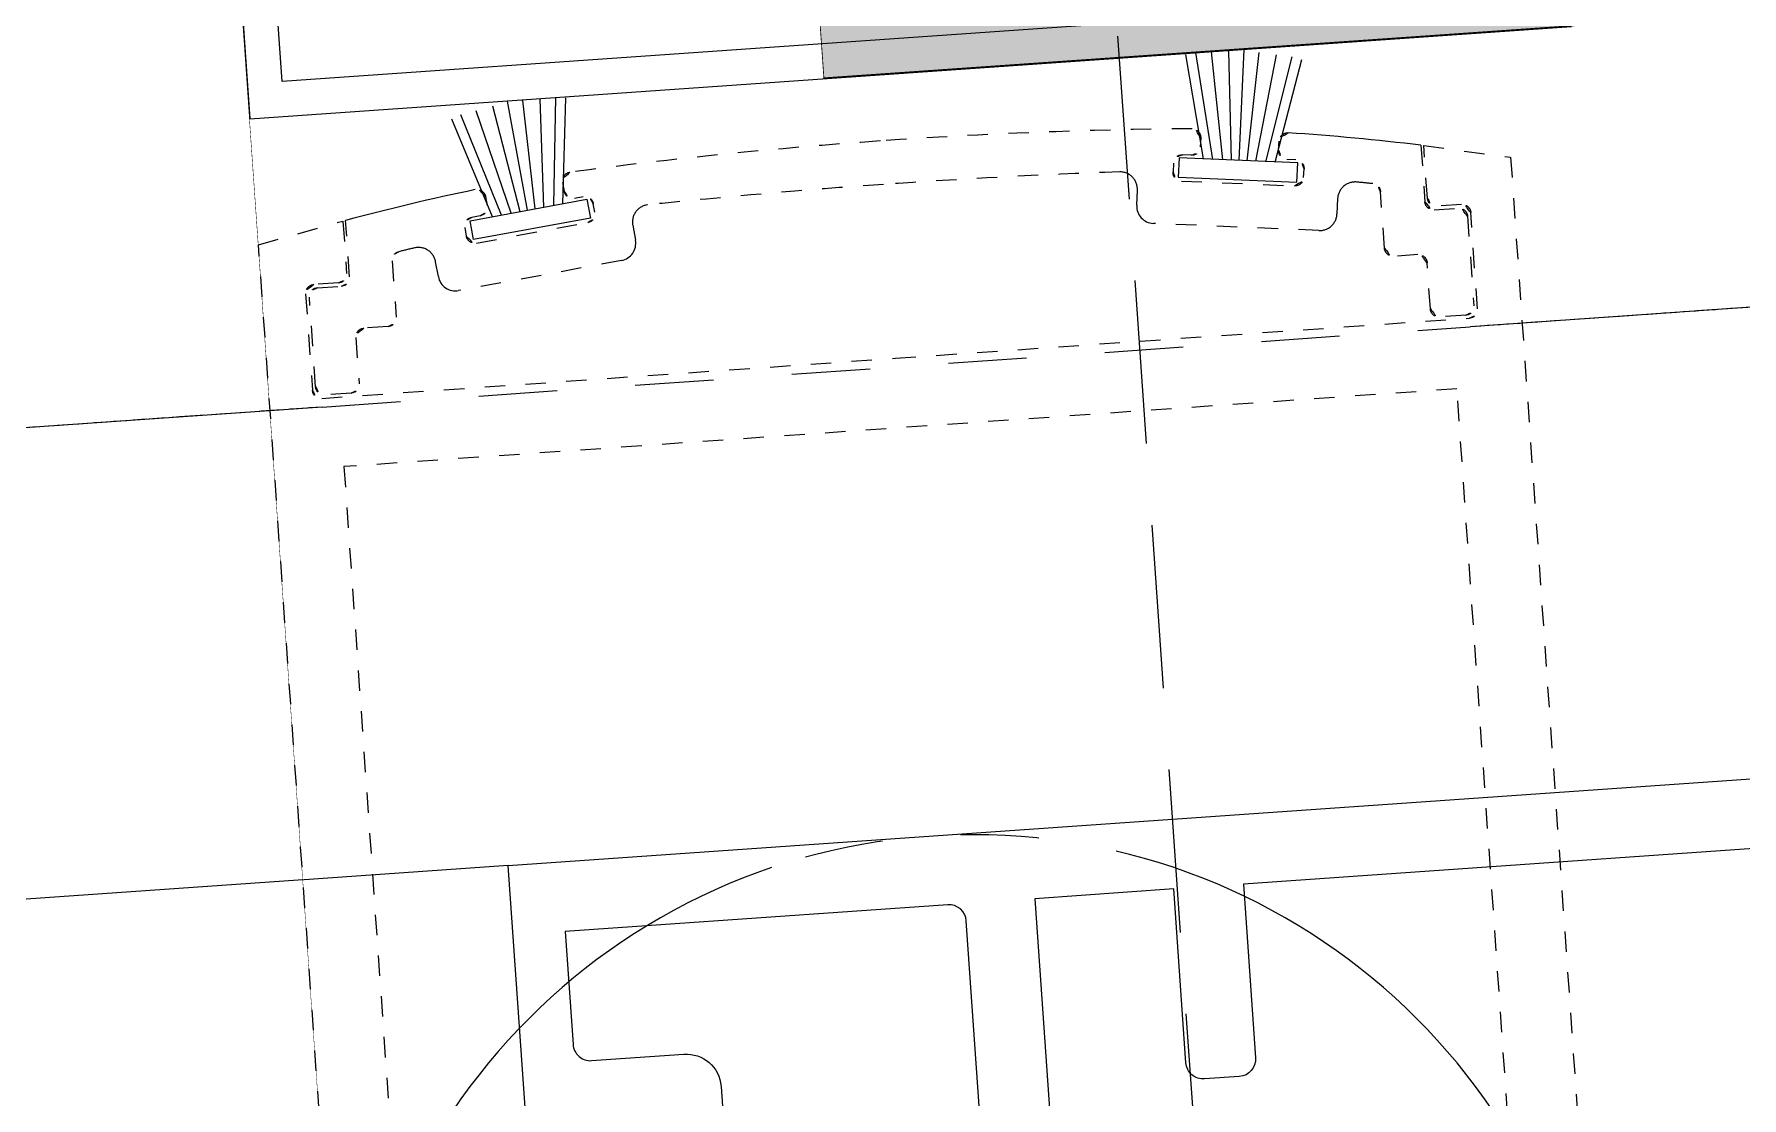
# Model space of a CAD drawing. Header units: millimetres. Extents: x 306 to 836129804, y -168137 to 818603917.
# Drawn here: x 834505891.8 to 834505989.7, y 818035457.3 to 818035518.4 of the extents above; entities that cross this region are included whole.
import ezdxf

# ---------------------------------------------------------------- set-up
doc = ezdxf.new("R2010")
doc.units = ezdxf.units.MM
doc.header["$LTSCALE"] = 3
for name, pattern in [('ACAD_ISO03W100', [30, 12, -18]), ('B0606', [0.7813, 0.39065, -0.39065]), ('B0703', [4.6875, 3.125, -1.5625]), ('FT_HIDDEN', [3, 1.5, -1.5]), ('HIDDEN', [0.375, 0.25, -0.125])]:
    doc.linetypes.add(name, pattern=pattern)
for name, color, linetype in [('_LTC', 251, 'Continuous'), ('EXTRUSION', 251, 'Continuous'), ('EXTRUSION-V', 251, 'Continuous'), ('EXTRUSION2', 251, 'Continuous'), ('HIDDEN', 8, 'HIDDEN')]:
    doc.layers.add(name, color=color, linetype=linetype)
for name, color, linetype, lineweight in [('Eva-New', 1, 'ACAD_ISO03W100', 18), ('Hatch (LTC&CB)', 252, 'Continuous', 35), ('UAJ-21EXWA', 251, 'Continuous', 35), ('UAJ-21EXWA-a', 251, 'Continuous', 9), ('UAJ-21EXWA-c', 251, 'Continuous', 9), ('UAJ-23FLOR-z', 251, 'B0703', 9)]:
    doc.layers.add(name, color=color, linetype=linetype, lineweight=lineweight)

# ---------------------------------------------------------------- blocks, each defined once
blk = doc.blocks.new('*U1558')
at = {"layer": 'UAJ-21EXWA'}
blk.add_lwpolyline([(8999.999999284744, 85.00000035762787), (9099.999999284744, 85.00000047683716), (9099.999999403954, 301.9999996423721), (8999.999999523163, 301.9999996423721)], close=True, dxfattribs=at)
at = {"layer": 'UAJ-21EXWA-a'}
blk.add_lwpolyline([(9799.999999403954, 304.9999980926514), (9057.499998807907, 305.0000003576279), (9057.499998807907, 335.0000004768372), (9799.999999403954, 334.9999980926514)], dxfattribs=at)
at = {"layer": 'UAJ-21EXWA-c'}
for p, q in [((9057.499998807907, 325.0000003576279), (9799.999999403954, 324.9999983310699)), ((9799.999999403954, 314.9999976158142), (9057.499998927116, 315.0000005960464))]:
    blk.add_line(p, q, dxfattribs=at)
blk = doc.blocks.new('A$C79175812')
at = {"linetype": 'Continuous'}
for p, q in [((6.181227191924335, 5.496747987440356), (-2.10698308365e-05, 6.042972099274264)), ((6.121425078903483, 6.024403185790106), (0.0751578574672749, 6.618975077597496)), ((6.245999617498455, 4.925237963175277), (0.0250339146714396, 5.141401852963098)), ((6.353297074309012, 3.978514544956851), (0.0192373388217675, 3.260640150147992)), ((6.303317607891585, 4.41950105752403), (0.0501028729595419, 4.139659011629192)), ((6.403276540724617, 3.537528032388763), (0.2460413607859664, 2.410824419735035)), ((6.460594531119567, 3.031791126738426), (0.4457948189465242, 1.42887954919206)), ((6.525366956693688, 2.460281102472436), (0.6231436180132733, 0.544569612149644)), ((6.585169069714537, 1.932625904122687), (0.8253231623257306, 1.2197424439e-06))]:
    blk.add_line(p, q, dxfattribs=at)
blk.add_lwpolyline([(6.725453782059049, 0.6419594106109799), (5.957950407278985, 7.413913192764085), (7.052097972946285, 7.537919052250799), (7.819601347726348, 0.7659652700976949)], close=True, dxfattribs=at)
blk = doc.blocks.new('A$C3A5232DE')
at = {"layer": 'HIDDEN'}
for p, q in [((307.999994143378, 146.0000018551945), (307.999994143378, 106.0001761927269)), ((307.999994143378, 40.00017619272693), (307.999994143378, 1.8551945686e-06))]:
    blk.add_line(p, q, dxfattribs=at)
at = {"layer": 'HIDDEN', "linetype": 'FT_HIDDEN'}
blk.add_line((307.999994143378, 40.00017619272693), (307.999994143378, 106.0001761927269), dxfattribs=at)
at = {"layer": 'HIDDEN', "linetype": 'ByBlock'}
for points in [[(-3.9592850953e-06, 146.0000037103891), (307.9999960407148, 146.0000037103891), (307.9999960407148, 106.0001761927269)], [(307.9999960407148, 40.00017619272693), (307.9999960407148, 3.7103891373e-06), (-3.9592850953e-06, 3.7103891373e-06), (-3.9592850953e-06, 40.00017619294522)]]:
    blk.add_lwpolyline(points, dxfattribs=at)
at = {"layer": 'HIDDEN', "linetype": 'FT_HIDDEN'}
blk.add_circle((244.9999960407149, 73.00017619272694), 36, dxfattribs=at)
blk = doc.blocks.new('EWS3 double door')
at = {"layer": 'EXTRUSION', "linetype": 'Continuous', "elevation": 1.50123469211394e-10}
for points in [[(-74696.03416848183, 21849.0398452282), (-74748.21846663952, 21849.0398453474, 0.4142135623730732), (-74749.21846675873, 21848.03984546661), (-74749.21846687794, 21826.03984558582), (-74742.71846675873, 21826.03984558582, 0.4142135623731616), (-74741.71846687794, 21827.0398453474), (-74741.71846663952, 21832.33984529972, -0.4142135623727953), (-74739.71846652031, 21834.33984529972), (-74735.21846652031, 21834.33984541893)], [(-74735.21846675873, 21823.0398453474), (-74753.21846675873, 21823.03984570503), (-74753.21846652031, 21919.78709304333), (-74748.29349291325, 21920.808193326), (-74748.29349303246, 21917.78709304333, -0.4142135623729063), (-74748.79349303246, 21917.28709292412), (-74750.21846663952, 21917.28709304333, 0.4142135623733157), (-74750.71846675873, 21916.78709304333), (-74750.71846675873, 21911.24264776707, 0.414213562372721), (-74750.21846675873, 21910.74264752865), (-74717.21846687794, 21910.74264776707)]]:
    blk.add_lwpolyline(points, format="xyb", dxfattribs=at)
blk.add_lwpolyline([(-74696.21846687794, 21864.0398453474, -0.4142135623728906), (-74695.21846652031, 21865.0398452282), (-74685.21846687794, 21865.0398453474), (-74685.21846652031, 21906.74264752865), (-74749.21846652031, 21906.74264764786), (-74749.21846687794, 21865.03984546661), (-74739.21846663952, 21865.03984558582, -0.4142135623730952), (-74738.21846663952, 21864.0398453474), (-74738.21846675873, 21862.03984546661, -0.4142135623730952), (-74739.21846663952, 21861.03984546661), (-74749.21846675873, 21861.0398453474), (-74749.21846663952, 21853.03984558582), (-74685.21846663952, 21853.03984558582), (-74685.21846687794, 21861.0398452282), (-74695.21846675873, 21861.0398453474, -0.4142135623730949), (-74696.21846675873, 21862.0398452282)], format="xyb", close=True, dxfattribs=at)
at = {"layer": 'EXTRUSION', "linetype": 'B0606', "elevation": 1.50123469211394e-10}
blk.add_lwpolyline([(-74693.01566457748, 21811.24264764786), (-74789.76291191578, 21811.24264764786), (-74790.78401243687, 21816.16762125492), (-74787.7629121542, 21816.16762125492, -0.4142135623729063), (-74787.26291203499, 21815.66762125492), (-74787.2629121542, 21814.24264752865, 0.4142135623733157), (-74786.7629121542, 21813.74264752865), (-74781.21846675873, 21813.74264764786, 0.414213562372721), (-74780.71846675873, 21814.24264764786), (-74780.71846675873, 21847.24264752865), (-74780.71846663952, 21880.24264740944, 0.4142135623727162), (-74781.21846675873, 21880.74264764786), (-74786.76291203499, 21880.74264776707, 0.4142135623732825), (-74787.26291179657, 21880.24264729023), (-74787.26291203499, 21878.81767380238, -0.4142135623730041), (-74787.76291203499, 21878.31767404079), (-74790.78401231766, 21878.31767368317), (-74789.7629121542, 21883.24264764786), (-74713.78566455841, 21883.24264764786)], format="xyb", dxfattribs=at)
for points in [[(-74790.48073077202, 21823.55004751682, 0.414213562372978), (-74789.92760396004, 21823.10953533649), (-74789.4307847023, 21823.16584265232, 0.4142135623731102), (-74788.99027276039, 21823.7189694643), (-74789.7222675085, 21830.17762112617, 0.41421356237308), (-74790.2753944397, 21830.61813318729), (-74790.77221393585, 21830.56182599068, 0.41421356237308), (-74791.21272563934, 21830.0086992979), (-74791.15641856194, 21829.51187992096, -0.4142135623729777), (-74791.59693074226, 21828.95875310898), (-74792.11912727356, 21828.89956986904, -0.4204478626705502), (-74792.67333769798, 21829.35064518452, -0.0152348003541619), (-74793.21846652031, 21847.24264764786, -0.0152348003541494), (-74792.67333734035, 21865.1346501112, -0.4204478626705502), (-74792.11912715435, 21865.58572566509), (-74791.59693062305, 21865.52654218674, -0.4142135623729777), (-74791.15641868114, 21864.97341513634), (-74791.21272563934, 21864.47659575939, 0.4142135623730798), (-74790.77221369743, 21863.92346906662), (-74790.2753945589, 21863.86716210842, 0.41421356237308), (-74789.72226786613, 21864.30767405033), (-74788.99027276039, 21870.76632583141, 0.4142135623731102), (-74789.43078446388, 21871.31945228577), (-74789.92760384083, 21871.37575984001, 0.4142135623729778), (-74790.48073065281, 21870.93524777889), (-74790.53703820705, 21870.43842840195, -0.4142135623729477), (-74791.09016478062, 21869.99791646004), (-74791.61235368252, 21870.05709898472, -0.4204486898631571), (-74792.05155777931, 21870.62076508999, -0.0146997571907855), (-74790.80781710148, 21878.16019034386), (-74787.5629118681, 21878.16019010544, 0.4142135623728827), (-74787.06291210651, 21878.66019022465), (-74787.06291210651, 21880.04264760017, -0.4142135623733244), (-74786.5629119873, 21880.54264736176), (-74781.40095043182, 21880.54264736176, -0.4142135623727695), (-74780.90095031261, 21880.04264760017), (-74780.90095043182, 21878.54264760017, -0.4142135623734323), (-74781.40095031261, 21878.04264771938), (-74784.0629119873, 21878.04264760017, 0.4142135623732283), (-74784.56291210651, 21877.54264760017), (-74784.56291210651, 21876.16019010544, -0.4142135623729832), (-74785.0629118681, 21875.66019034386), (-74788.31268322468, 21875.66019046307, 0.3642716121593307), (-74788.80517935753, 21875.24649000168, 0.0018053928703816), (-74788.96080565453, 21874.33910250664, 0.42993987732166), (-74788.08720755577, 21873.17998147011), (-74787.21827793121, 21873.08150064945, -0.4142135623730059), (-74786.33725392818, 21871.97524750233), (-74787.40709269047, 21862.53567934036, -0.4142135623731062), (-74788.51334631443, 21861.65465533733), (-74789.3822953701, 21861.75313806534, 0.4299390236782818), (-74790.49314248562, 21860.81892836094, 0.0082991452139538), (-74790.71846652031, 21847.24264764786, 0.0082991452139525), (-74790.49314248562, 21833.66636693478, 0.4299390236782817), (-74789.38229513168, 21832.73215723038), (-74788.51334619522, 21832.83063995838, -0.4142135623731062), (-74787.40709292889, 21831.94961595535), (-74786.33725392818, 21822.5100479126, -0.4142135623730059), (-74787.2182776928, 21821.40379452705), (-74788.08720755577, 21821.30531382561, 0.4299398773216596), (-74788.96080565453, 21820.14619278908, 0.0018053928703816), (-74788.80517911911, 21819.23880493641, 0.3642716121590731), (-74788.31268334389, 21818.82510483265), (-74785.06291210651, 21818.82510495186, -0.4142135623729831), (-74784.5629118681, 21818.32510495186), (-74784.5629118681, 21816.94264757633, 0.41421356237317), (-74784.0629118681, 21816.44264757633), (-74781.40095043182, 21816.44264769554, -0.4142135623734406), (-74780.9009501934, 21815.94264757633), (-74780.90095055103, 21814.44264733791, -0.4142135623727696), (-74781.40095043182, 21813.94264757633), (-74786.5629118681, 21813.94264757633, -0.4142135623733125), (-74787.0629119873, 21814.44264745712), (-74787.0629119873, 21815.82510495186, 0.4142135623728828), (-74787.56291210651, 21816.32510495186), (-74790.80781698227, 21816.32510495186, -0.0146997571907855), (-74792.05155777931, 21823.86453008652, -0.4204486898631573), (-74791.61235368252, 21824.428196311), (-74791.09016489983, 21824.48737859726, -0.4142135623729479), (-74790.53703808784, 21824.04686653614)], [(-74734.01566433907, 21868.24264752865, -0.4142135623728906), (-74735.01566445827, 21869.24264764786), (-74735.01566433907, 21879.24264752865), (-74776.71846652031, 21879.24264764786), (-74776.71846652031, 21815.24264764786), (-74735.01566433907, 21815.24264752865), (-74735.01566457748, 21825.24264776707, -0.4142135623730952), (-74734.01566445827, 21826.24264740944), (-74732.01566457748, 21826.24264764786, -0.4142135623730952), (-74731.01566433907, 21825.24264764786), (-74731.01566445827, 21815.24264729023), (-74723.01566457748, 21815.24264740944), (-74723.01566457748, 21879.24264740944), (-74731.01566445827, 21879.24264752865), (-74731.01566433907, 21869.24264764786, -0.4142135623730949), (-74732.01566421986, 21868.24264776707)]]:
    blk.add_lwpolyline(points, format="xyb", close=True, dxfattribs=at)
at = {"layer": 'EXTRUSION-V'}
blk.add_line((-74753.21846675873, 21823.03984570503), (-74753.21846723557, 21448.95369505882), dxfattribs=at)
at = {"layer": 'EXTRUSION2', "elevation": 1.50123469211394e-10}
blk.add_lwpolyline([(-74839.51566696167, 21811.24264740944), (-74797.01566696167, 21811.24264740944), (-74797.01566672325, 21887.24264740944, 0.4142135623730951)], format="xyb", dxfattribs=at)
blk.add_lwpolyline([(-74838.01566660404, 21862.74264764786), (-74799.01566660404, 21862.74264752865), (-74799.01566672325, 21813.24264764786), (-74838.01566672325, 21813.24264764786), (-74838.01566672325, 21827.38964736462), (-74835.81566679478, 21827.38964760303, 0.4142135623653555), (-74834.81566691399, 21828.38964760303), (-74834.81566667557, 21836.0896474123, 0.4142135623729549), (-74835.81566667557, 21837.0896474123), (-74838.01566684246, 21837.08964776993), (-74838.01566660404, 21862.74264764786)], format="xyb", close=True, dxfattribs=at)
at = {"linetype": 'B0606'}
for name, p, xscale, rotation in [('A$C3A5232DE', (-74472.21847057343, 21774.24247157574), -1, 359.9999999999999), ('A$C79175812', (-74797.0156456232, 21871.68245685101), -0.9999999999999998, 179.9999999999999)]:
    blk.add_blockref(name, p, dxfattribs=dict(at, xscale=xscale, rotation=rotation))
at = {"xscale": -1, "rotation": 359.9999999999999}
blk.add_blockref('A$C3A5232DE', (-74472.21847045422, 21774.24247157574), dxfattribs=at)
at = {"linetype": 'B0606'}
blk.add_blockref('A$C79175812', (-74797.015645504, 21822.80283856392), dxfattribs=at)
blk = doc.blocks.new('FAC-00-0')
at = {"layer": '_LTC', "xscale": -0.9999999999999999, "rotation": 93.99890841496001}
blk.add_blockref('*U1558', (834505603.6930648, 818044614.7124679, -1.145633454324724e-06), dxfattribs=at)
blk.add_wipeout([(834506380.5938942, 818032639.737041), (834506136.2852433, 818032622.6579931), (834506139.5280359, 818032576.271203), (834506109.601074, 818032574.1790792), (834505900.8768319, 818035559.892258), (834505933.7964907, 818035562.1935948), (834505937.0392828, 818035515.8068049), (834506182.5586586, 818035532.9704916)]).translate(0, 0, -1.145633454324724e-06).dxf.layer = '_LTC'
at = {"layer": '_LTC', "rotation": 273.9989084051782}
blk.add_blockref('EWS3 double door', (834489362.1380702, 817959377.5316525, -1.145783577793935e-06), dxfattribs=at)

msp = doc.modelspace()

# ---------------------------------------------------------------- hatches: boundary and pattern name
at = {"layer": 'Hatch (LTC&CB)', "ltscale": 0.5}
h = msp.add_hatch(color=256, dxfattribs=at)
h.dxf.hatch_style = 1
h.paths.add_polyline_path([(834513554.2875786, 817967164.184733), (834513136.0010567, 817973147.5986885), (834516444.2460145, 817973378.8703827), (834516862.5325388, 817967395.4564129)])
edge = h.paths.add_edge_path()
edge.add_line((834574531.2963331, 818045981.8457801), (834554099.929931, 818044553.5366205))
edge.add_line((834554099.929931, 818044553.5366205), (834551123.8228455, 818044183.8080285))
edge.add_line((834551123.8228455, 818044183.8080285), (834548209.0206542, 818043477.5243225))
edge.add_line((834548209.0206542, 818043477.5243225), (834545391.3720644, 818042450.0201086))
edge.add_line((834545391.3720644, 818042450.0201086), (834542706.1556592, 818041114.1603316))
edge.add_line((834542706.1556592, 818041114.1603316), (834540186.9918953, 818039486.6707257))
edge.add_line((834540186.9918953, 818039486.6707257), (834537891.0747983, 818037557.0067935))
edge.add_line((834537891.0747983, 818037557.0067935), (834535879.1420094, 818035334.0248597))
edge.add_line((834535879.1420094, 818035334.0248597), (834535855.3944789, 818035294.2675608))
edge.add_line((834535855.3944789, 818035294.2675608), (834532032.6782387, 818042572.4388088))
edge.add_line((834532032.6782387, 818042572.4388088), (834531164.0984614, 818043800.1153567))
edge.add_line((834531164.0984614, 818043800.1153567), (834530021.2562451, 818044771.3886445))
edge.add_line((834530021.2562451, 818044771.3886445), (834528673.237675, 818045435.2700317))
edge.add_line((834528673.237675, 818045435.2700317), (834527205.3850749, 818045748.6568446))
edge.add_line((834527205.3850749, 818045748.6568446), (834506196.3506466, 818045615.4155988))
edge.add_arc((834506271.1753964, 818044617.8358235), 1000.382002588579, 94.28951124117238, 184.8385578105567)
edge.add_line((834505274.3584335, 818044533.4551773), (834507175.0349003, 818017345.0717123))
edge.add_arc((834508006.2233039, 818017538.0693862), 853.3008053756253, 193.0721449834389, 241.7750472788793)
edge.add_line((834507602.6678852, 818016786.2281208), (834508069.1239861, 818016499.3412285))
edge.add_line((834508069.1239861, 818016499.3412285), (834506033.0790353, 818013635.890324))
edge.add_arc((834507255.7232584, 818012765.1948972), 1500.989481160123, 144.5437625065404, 184.7118367485428)
edge.add_line((834505759.8064644, 818012641.8970132), (834510574.8280377, 817943764.9910301))
edge.add_arc((834512461.4285563, 817944222.0794972), 1941.182985577997, 193.6192718619657, 275.7769527828718)
edge.add_line((834512656.820462, 817942290.75524), (834514135.0129817, 817942432.7829566))
edge.add_line((834514135.0129817, 817942432.7829566), (834515639.5898061, 817942609.6817144))
edge.add_line((834515639.5898061, 817942609.6817144), (834517125.2230971, 817942816.5733008))
edge.add_line((834517125.2230971, 817942816.5733008), (834518606.1282966, 817943054.9641434))
edge.add_line((834518606.1282966, 817943054.9641434), (834520081.6376159, 817943324.7467438))
edge.add_line((834520081.6376159, 817943324.7467438), (834521550.6787682, 817943623.4372313))
edge.add_line((834521550.6787682, 817943623.4372313), (834523003.1909853, 817943997.2323029))
edge.add_line((834523003.1909853, 817943997.2323029), (834524434.6779621, 817944444.8476892))
edge.add_line((834524434.6779621, 817944444.8476892), (834525841.3906198, 817944965.1110799))
edge.add_line((834525841.3906198, 817944965.1110799), (834527219.6447655, 817945556.6599009))
edge.add_line((834527219.6447655, 817945556.6599009), (834528566.4663409, 817946218.3362625))
edge.add_line((834528566.4663409, 817946218.3362625), (834529949.1975069, 817946963.0067956))
edge.add_line((834529949.1975069, 817946963.0067956), (834530025.4386841, 817945888.6557508))
edge.add_line((834530025.4386841, 817945888.6557508), (834530524.2280539, 817945923.5249519))
edge.add_line((834530524.2280539, 817945923.5249519), (834531068.3343124, 817946109.8721913))
edge.add_line((834531068.3343124, 817946109.8721913), (834531037.8571603, 817946545.8476382))
edge.add_line((834531037.8571603, 817946545.8476382), (834533865.2576491, 817946000.0480125))
edge.add_line((834533865.2576491, 817946000.0480125), (834536130.1011477, 817945599.4485525))
edge.add_line((834536130.1011477, 817945599.4485525), (834538400.1908902, 817945229.7315427))
edge.add_line((834538400.1908902, 817945229.7315427), (834540675.1291097, 817944891.1253359))
edge.add_line((834540675.1291097, 817944891.1253359), (834542954.494443, 817944583.7301323))
edge.add_line((834542954.494443, 817944583.7301323), (834545237.8685557, 817944307.6853015))
edge.add_line((834545237.8685557, 817944307.6853015), (834547578.8128494, 817944055.8657025))
edge.add_line((834547578.8128494, 817944055.8657025), (834549775.2120743, 817943852.7193749))
edge.add_line((834549775.2120743, 817943852.7193749), (834552166.6682281, 817943704.7044293))
edge.add_line((834552166.6682281, 817943704.7044293), (834554408.0140736, 817943602.5051898))
edge.add_line((834554408.0140736, 817943602.5051898), (834556706.8720335, 817943525.9335827))
edge.add_line((834556706.8720335, 817943525.9335827), (834559062.7525511, 817943492.2506982))
edge.add_line((834559062.7525511, 817943492.2506982), (834561264.7959542, 817943499.6060555))
edge.add_line((834561264.7959542, 817943499.6060555), (834563662.805802, 817943545.8192695))
edge.add_line((834563662.805802, 817943545.8192695), (834565905.0821311, 817943629.5407001))
edge.add_line((834565905.0821311, 817943629.5407001), (834568202.2235788, 817943747.6000468))
edge.add_line((834568202.2235788, 817943747.6000468), (834570497.1715583, 817943902.4870338))
edge.add_line((834570497.1715583, 817943902.4870338), (834572789.3424196, 817944094.1622797))
edge.add_line((834572789.3424196, 817944094.1622797), (834575076.8880951, 817944322.4462694))
edge.add_line((834575076.8880951, 817944322.4462694), (834577358.8485965, 817944599.7346953))
edge.add_arc((834577188.4102644, 817949142.5459951), 4546.007449470469, 272.1486296327768, 348.0754999770829)
edge.add_line((834581636.318153, 817948203.238194), (834581931.6191186, 817949988.7878709))
edge.add_line((834581931.6191186, 817949988.7878709), (834582222.8927813, 817952167.7077127))
edge.add_line((834582222.8927813, 817952167.7077127), (834582444.6448697, 817954354.4007571))
edge.add_line((834582444.6448697, 817954354.4007571), (834582596.7161981, 817956553.5893033))
edge.add_line((834582596.7161981, 817956553.5893033), (834582678.7199463, 817958758.7008262))
edge.add_line((834582678.7199463, 817958758.7008262), (834582689.6004196, 817961000.6853927))
edge.add_line((834582689.6004196, 817961000.6853927), (834582627.8349453, 817963239.9127623))
edge.add_line((834582627.8349453, 817963239.9127623), (834582495.0484269, 817965475.7417142))
edge.add_line((834582495.0484269, 817965475.7417142), (834582352.0371794, 817967521.4644701))
edge.add_line((834582352.0371794, 817967521.4644701), (834582377.3017465, 817967501.2573416))
edge.add_line((834582377.3017465, 817967501.2573416), (834583280.4098197, 817967592.3724535))
edge.add_line((834583280.4098197, 817967592.3724535), (834582885.6743841, 817972682.2829502))
edge.add_line((834582885.6743841, 817972682.2829502), (834582550.7585597, 817977040.087476))
edge.add_line((834582550.7585597, 817977040.087476), (834582280.7159691, 817980552.6941899))
edge.add_line((834582280.7159691, 817980552.6941899), (834582016.0826895, 817983880.3056784))
edge.add_line((834582016.0826895, 817983880.3056784), (834581737.2924131, 817986867.2783637))
edge.add_line((834581737.2924131, 817986867.2783637), (834581397.7587786, 817990004.3583491))
edge.add_line((834581397.7587786, 817990004.3583491), (834578831.2786306, 818011297.8700217))
edge.add_line((834578831.2786306, 818011297.8700217), (834578649.3672444, 818012963.5483121))
edge.add_line((834578649.3672444, 818012963.5483121), (834576771.549405, 818039832.1183864))
edge.add_line((834576771.549405, 818039832.1183864), (834576279.8499508, 818039797.7448243))
edge.add_line((834576279.8499508, 818039797.7448243), (834575932.169804, 818044771.1641917))
edge.add_arc((834574629.9863018, 818044680.2268811), 1305.354920261004, 3.994735601767179, 94.33592376376863)

# ---------------------------------------------------------------- next in the draw order: block references
msp.add_blockref('FAC-00-0', (0, 0))

# ---------------------------------------------------------------- next in the draw order: hatches: boundary and pattern name
at = {"layer": 'Eva-New', "linetype": 'Continuous', "ltscale": 0.01}
h = msp.add_hatch(dxfattribs=at)
h.set_pattern_fill('ANSI31', color=8, scale=350, angle=4)
h.set_pattern_definition([(49, (0, 0), (-838.6710210225554, 729.0455959657013), [])])
edge = h.paths.add_edge_path()
edge.add_arc((834611513.5385946, 818068145.3264505), 14099.99999968531, 55.19002574308559, 154.5596091027724)
edge.add_line((834598780.7776825, 818074202.2893481), (834595240.3911003, 818066761.4558462))
edge.add_arc((834589822.417787, 818069339.3552195), 6000.000000233124, 273.9989064334658, 334.5546563119141, ccw=False)
edge.add_line((834590240.8423903, 818063353.9629304), (834585554.5350056, 818063026.3542768))
edge.add_arc((834584989.6617913, 818071106.6338656), 8099.999998867221, 264.220048196886, 273.9989064322582, ccw=False)
edge.add_line((834584173.925572, 818063047.8142), (834580415.7397891, 818063428.2282544))
edge.add_arc((834579106.5335116, 818050494.3201492), 12999.99999816069, 84.2200481985661, 93.99077919798958)
edge.add_line((834578201.7864021, 818063462.7985727), (834574221.9197499, 818063185.1428037))
edge.add_arc((834573731.4752913, 818070170.6889209), 7002.741628984699, 184.518270925359, 274.0160585979712, ccw=False)
edge.add_arc((834553791.0620614, 818068592.8452796), 13000.0000005708, 4.527501078735133, 25.16518805878682)
edge.add_line((834565557.174624, 818074120.828201), (834563375.7160238, 818078763.9842684))
edge.add_arc((834569692.9588658, 818081779.3520507), 6999.999999030279, 186.261998653722, 205.5162346975632, ccw=False)
edge.add_line((834562734.724241, 818081015.8267443), (834561851.4163579, 818093822.5155479))
edge.add_arc((834568795.7761757, 818094576.8707228), 6985.211880096444, 103.79340942041148, 186.1996435070692, ccw=False)
edge.add_line((834567130.3497419, 818101360.6410463), (834607738.9713905, 818104323.6446342))
edge.add_arc((834606780.3295362, 818117304.0183489), 13015.72495013958, 274.223807264846, 392.8596289379157)
edge.add_arc((834623587.3262396, 818128173.8785237), 6999.999999836902, 183.9989136523716, 212.9539425140163, ccw=False)
edge.add_line((834616604.3686309, 818127685.7156067), (834614554.4666462, 818157541.1841724))
edge.add_line((834614554.4666462, 818157541.1841724), (834608569.0701823, 818157122.7809477))
edge.add_line((834608569.0701823, 818157122.7809477), (834610618.9763948, 818127267.2902491))
edge.add_arc((834623587.3262378, 818128173.8785231), 12999.99999806346, 183.9989136508734, 212.8579348742854)
edge.add_arc((834606785.1724918, 818117301.6086594), 7012.974383020965, -85.87050168941721, 32.994913872568816, ccw=False)
edge.add_line((834607290.1835088, 818110306.8410742), (834542916.4285616, 818105772.5570611))
edge.add_line((834542916.4285616, 818105772.5570611), (834543332.168679, 818099784.931535))
edge.add_line((834543332.168679, 818099784.931535), (834548339.9487058, 818100139.6961751))
edge.add_arc((834548849.6206386, 818093135.5706489), 7022.644791367745, 1.917894415990986, 94.16192873604791, ccw=False)
edge.add_line((834555868.3314306, 818093370.5997602), (834556822.6031799, 818079614.5109141))
edge.add_arc((834565030.3921052, 818080333.9384184), 8239.258156901009, 185.0092761133849, 211.2767633085009)
edge.add_line((834557988.549832, 818076056.3418531), (834560014.6381451, 818071842.7746612))
edge.add_arc((834553704.8687762, 818068780.019501), 7013.81912084653, -83.41200971856142, 25.89188562423311, ccw=False)
edge.add_line((834554509.5567249, 818061812.5137804), (834511331.2743995, 818058806.1397856))
edge.add_arc((834510845.0625758, 818065789.233517), 6999.999999933733, 141.8798806352492, 273.9829049167347, ccw=False)
edge.add_arc((834495100.3448526, 818078140.8887452), 13011.48484009153, 321.889271565979, 363.9966433354928)
edge.add_line((834508080.187521, 818079047.7636253), (834507303.147802, 818090245.0026575))
edge.add_arc((834514286.1054543, 818090733.1649512), 6999.999999943095, 94.21783473311712, 183.9989085377374, ccw=False)
edge.add_line((834513771.2650272, 818097714.206373), (834514324.2611847, 818097754.9889383))
edge.add_line((834514324.2611847, 818097754.9889383), (834515094.2032907, 818097812.2750338))
edge.add_arc((834515888.7804214, 818090839.1162039), 7018.283043878132, 4.391191596629085, 96.50069787772958, ccw=False)
edge.add_line((834522886.4615402, 818091376.4762715), (834523318.1003574, 818085091.4654405))
edge.add_line((834523318.1003574, 818085091.4654405), (834529307.3396509, 818085510.1591995))
edge.add_line((834529307.3396509, 818085510.1591995), (834528870.5492542, 818091758.2633296))
edge.add_arc((834535853.5069062, 818092246.4256233), 6999.999999586337, 93.99890853307471, 183.9989085379415, ccw=False)
edge.add_line((834535365.3446131, 818099229.3832753), (834540639.8020831, 818099596.5330453))
edge.add_line((834540639.8020831, 818099596.5330453), (834540220.7704337, 818105616.323317))
edge.add_line((834540220.7704337, 818105616.323317), (834513376.0995728, 818103738.6078113))
edge.add_arc((834514284.2614373, 818090770.3680685), 13000.00000003277, 94.00586599802176, 183.991117880833)
edge.add_line((834501315.7883602, 818089865.5443004), (834502093.999344, 818078618.6765761))
edge.add_arc((834495110.6965383, 818078135.4768907), 7000.000000828009, -66.13857842422561, 3.9581909098961887, ccw=False)
edge.add_arc((834495110.6965395, 818078135.4768903), 6999.999999981786, 273.99870041279297, 293.8614215680351, ccw=False)
edge.add_line((834495598.8334678, 818071152.5174648), (834484038.0252761, 818070344.3705096))
edge.add_arc((834484944.5652856, 818057376.0172908), 12999.99999985473, 3.998699986240524, 93.99870041178127, ccw=False)
edge.add_line((834497912.918511, 818058282.557204), (834498850.7850932, 818044866.0656179))
edge.add_arc((834505832.5325971, 818045382.0451274), 7000.788031506466, 153.5175844556254, 184.2267069343446, ccw=False)
edge.add_arc((834505831.7802428, 818045382.3021698), 7000.000000506094, 93.9907792036035, 153.5167215738451, ccw=False)
edge.add_line((834505344.6087215, 818052365.3290147), (834578107.7560652, 818057441.656797))
edge.add_arc((834579012.5031768, 818044473.1783768), 12999.99999509848, 84.22004763743712, 93.99077920788699, ccw=False)
edge.add_line((834580321.7095807, 818057407.0864662), (834583663.296837, 818057068.8416442))
edge.add_arc((834584972.5032473, 818070002.7497832), 13000.00004509936, 264.2200476312211, 273.9989064308502)
edge.add_line((834585879.0898904, 818057034.399779), (834609493.5669917, 818058685.2319609))
edge.add_arc((834609981.7373167, 818051702.1557314), 7000.118848462731, -19.364931974248975, 93.99890643048622, ccw=False)
edge.add_arc((834628850.3650681, 818045070.4409646), 13000.00000042529, 160.6350680240969, 183.9989064535735)
edge.add_line((834615882.0151088, 818044163.8543195), (834619634.348526, 817990488.2644923))
edge.add_arc((834610656.2600935, 817989860.627584), 8999.999999519287, -86.01194112060227, 3.998906454734822, ccw=False)
edge.add_line((834611282.1972058, 817980882.4204844), (834602812.2813497, 817980291.9201078))
edge.add_line((834602812.2813497, 817980291.9201078), (834603230.7061716, 817974306.527834))
edge.add_line((834603230.7061716, 817974306.527834), (834611717.6719617, 817974898.2168859))
edge.add_arc((834612343.6090722, 817965920.0097858), 8999.999999977357, 3.8734655887747067, 93.98805886777768, ccw=False)
edge.add_line((834621323.0501077, 817966527.9889727), (834621688.4984579, 817961112.7419763))
edge.add_line((834621688.4984579, 817961112.7419763), (834627673.3989117, 817961529.9934386))
edge.add_line((834627673.3989117, 817961529.9934386), (834621867.801321, 818044576.6440177))
edge.add_arc((834628850.6858916, 818045064.8011855), 6999.926738671702, 160.627157224399, 183.9989083996896, ccw=False)
edge.add_arc((834609980.9204334, 818051699.8431354), 13002.36888268257, 340.6271572335476, 454.0111039654658)
edge.add_line((834609071.4073162, 818064670.3628802), (834607456.5171404, 818064557.3573512))
edge.add_arc((834607170.3486158, 818068550.9500543), 4003.832551789663, 155.6211224779758, 274.0986331619272, ccw=False)
edge.add_line((834603523.5142193, 818070203.6066998), (834604195.8682836, 818071618.3222857))
edge.add_arc((834611513.5386757, 818068145.3264558), 8100.000000027051, 54.14039305783359, 154.6107958035704, ccw=False)
edge.add_arc((834623873.9558088, 818085245.9413723), 13000.02232763516, 234.1403928659832, 234.163197705768)
edge.add_line((834616262.7220054, 818074706.9802988), (834619562.6153525, 818079722.129262))

# ---------------------------------------------------------------- next in the draw order: linework, layer by layer
at = {"layer": 'UAJ-23FLOR-z', "linetype": 'B0703'}
msp.add_lwpolyline([(834536030.3926408, 818034852.1685832), (834532679.4340374, 818041235.7398913), (834531981.5819308, 818042564.3991), (834531121.0807569, 818043770.5321765), (834531116.0498812, 818043777.5938234), (834529985.339305, 818044729.8602587), (834529977.679954, 818044736.110056), (834528647.075972, 818045389.205305), (834528642.8385429, 818045391.2851459), (834527195.5049881, 818045694.3353058), (834527186.0359457, 818045696.3179828), (834524289.0339994, 818045679.4539986), (834506208.2436092, 818045566.0285383, 0.2015701048806378), (834505550.420535, 818045238.8131148, 0.1978210149927975), (834505322.3507193, 818044552.4407582), (834506284.6309448, 818030787.424517), (834506284.630945, 818030787.424517), (834506368.6594486, 818030793.298754), (834507317.1742256, 818017225.1891491)], format="xyb", dxfattribs=at)

doc.saveas('drawing.dxf')
